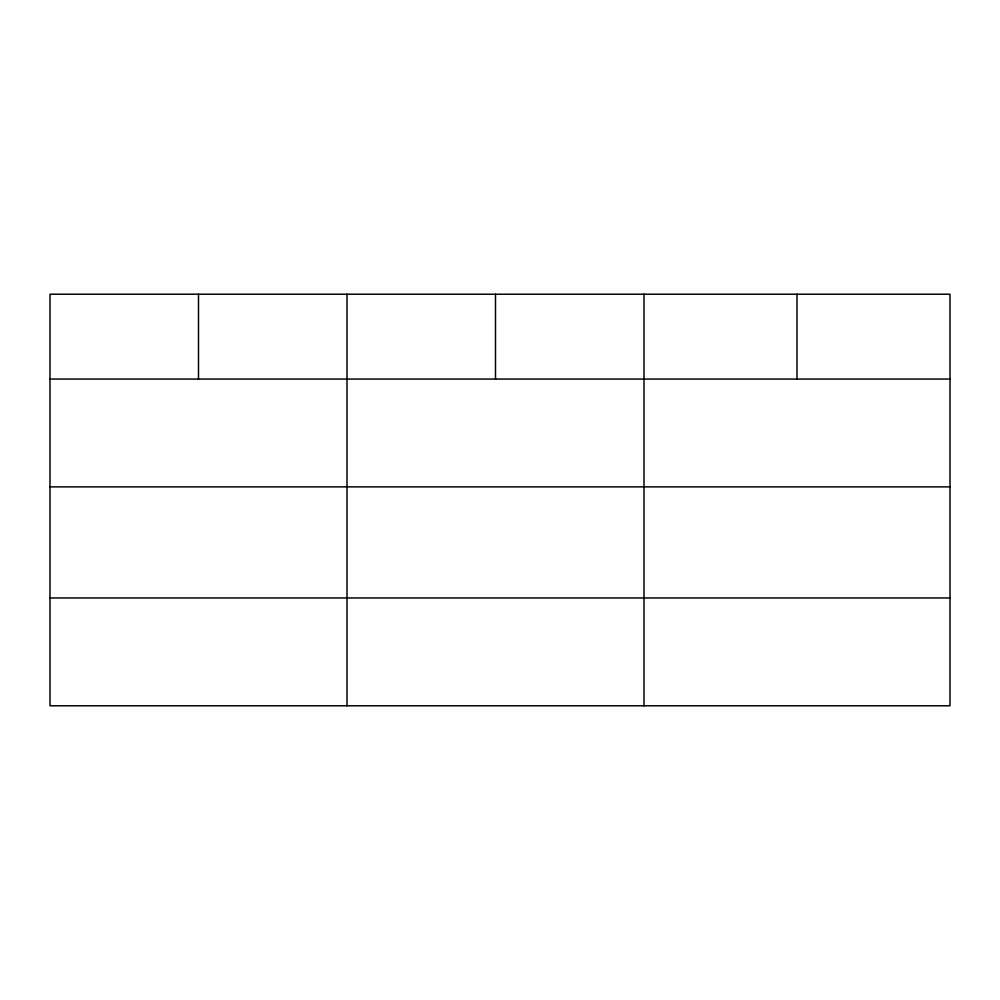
<?xml version="1.0" encoding="UTF-8"?>
<svg xmlns="http://www.w3.org/2000/svg" width="1000" height="1000" viewBox="0 0 1000 1000"><rect width="100%" height="100%" fill="white"/><g stroke="black" fill="none" stroke-linecap="round" stroke-linejoin="round"><path stroke-width="1.5" d="M950 486.875L950 294.225L50 294.225L50 705.775L950 705.775L950 486.875L50 486.875M50 379.062L950 379.062M50 597.962L950 597.962M797 294.225L797 379.062M644 294.225L644 705.775M495.5 294.225L495.5 379.062M347 294.225L347 705.775M198.5 294.225L198.5 379.062"/></g></svg>
